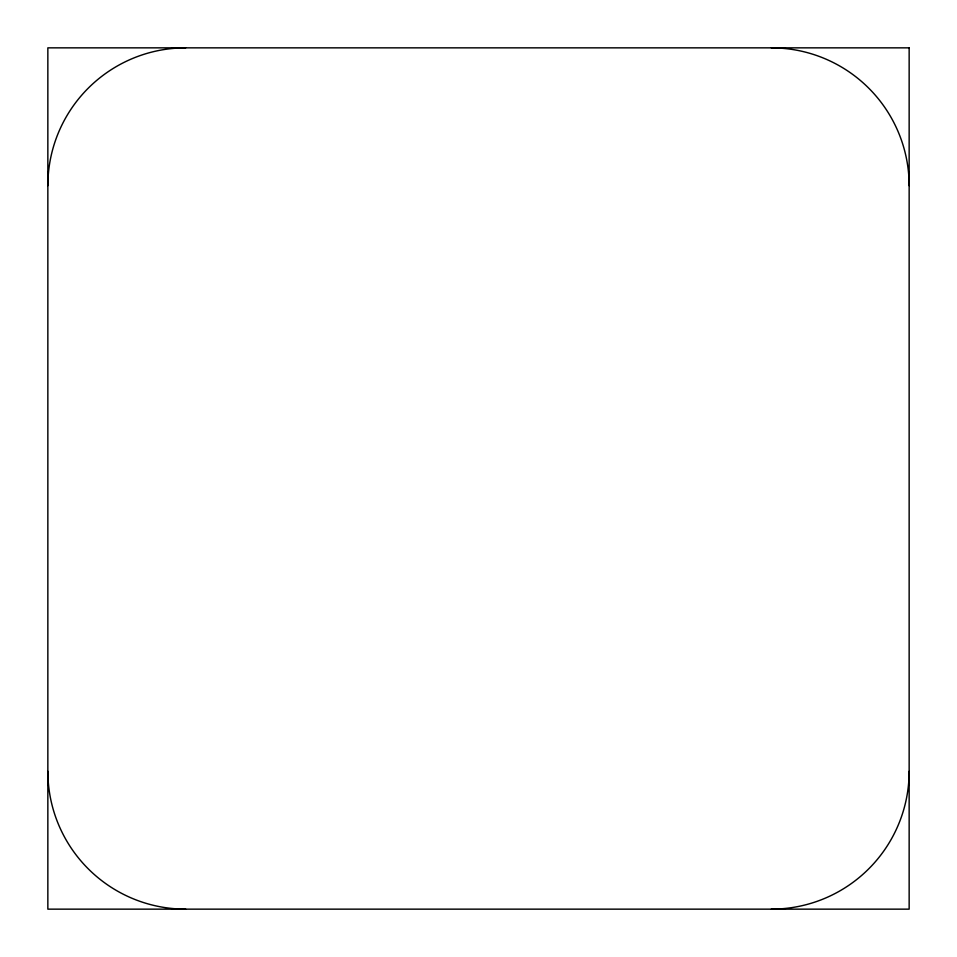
<?xml version="1.0" encoding="UTF-8"?>
<svg xmlns="http://www.w3.org/2000/svg" width="957" height="957" viewBox="0 0 957 957"><rect width="100%" height="100%" fill="white"/><g stroke="black" fill="none" stroke-linecap="round" stroke-linejoin="round"><path stroke-width="1.44" d="M771.342 47.85A137.808 137.808 0 0 1 909.15 185.658M47.85 185.658A137.808 137.808 0 0 1 185.658 47.85M909.15 771.342A137.808 137.808 0 0 1 771.342 909.15M185.658 909.15A137.808 137.808 0 0 1 47.85 771.342M909.15 47.85L47.85 47.85L47.85 909.15L909.15 909.15L909.15 47.85"/></g></svg>
